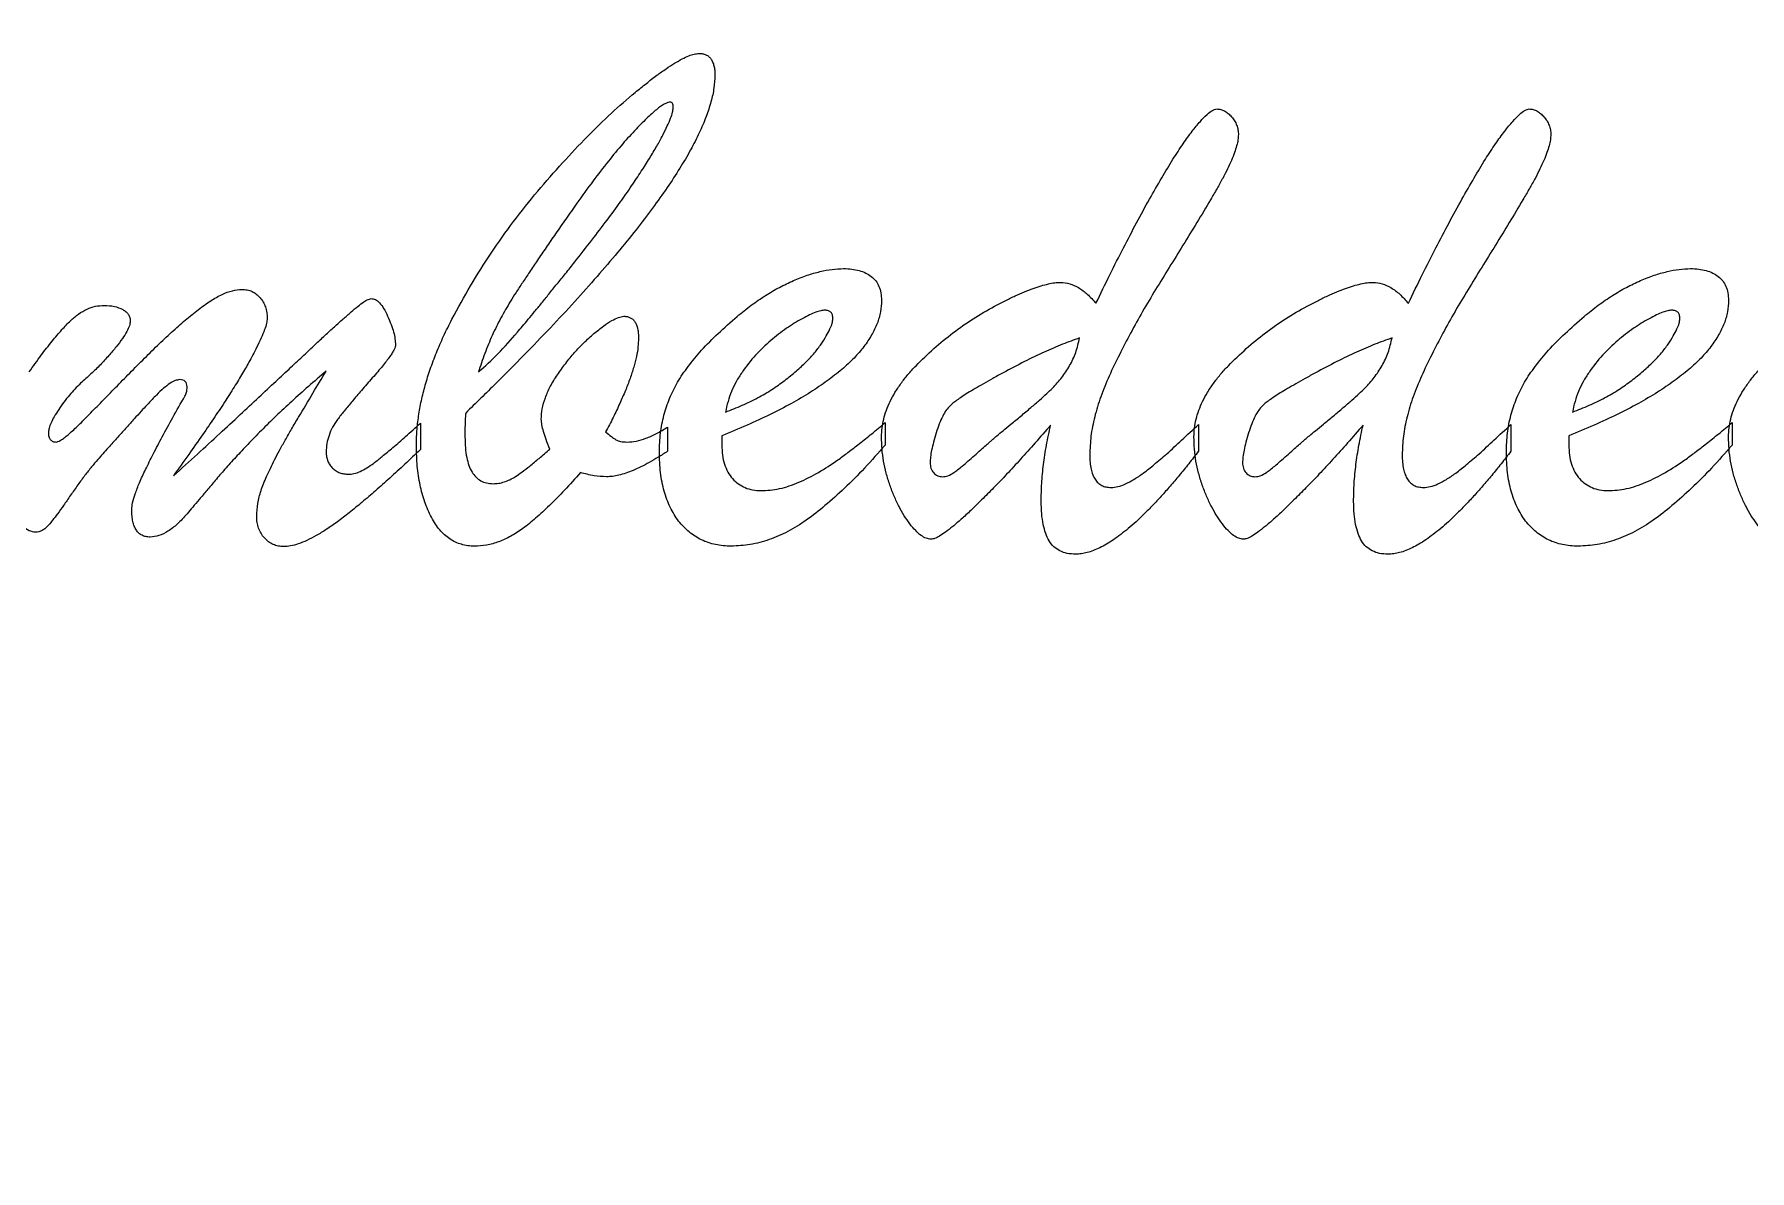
# Model space of a CAD drawing. Header units: millimetres. Extents: x -34 to 34, y -34 to 34.
# Drawn here: x -1.3 to 5.96, y -25.69 to -20.88 of the extents above; entities that cross this region are included whole.
import ezdxf

# ---------------------------------------------------------------- set-up
doc = ezdxf.new("R2010")
doc.units = ezdxf.units.MM

msp = doc.modelspace()

# ---------------------------------------------------------------- linework, layer by layer
at = {"color": 7, "linetype": 'Continuous', "lineweight": 25}
for p, q in [((0.3336, -22.5275), (0.3336, -22.6387)), ((1.3801, -22.5436), (1.3801, -22.6461)), ((1.6099, -22.5808), (1.6099, -22.6194)), ((2.3017, -22.5243), (2.3017, -22.6194)), ((3.6285, -22.5321), (3.6285, -22.6461)), ((4.9517, -22.5321), (4.9517, -22.6461)), ((5.197, -22.5808), (5.197, -22.6194)), ((5.8889, -22.5243), (5.8889, -22.6194))]:
    msp.add_line(p, q, dxfattribs=at)
at = {"color": 7, "linetype": 'Continuous'}
msp.add_circle((0, 0), 34, dxfattribs=at)
at = {"color": 7, "linetype": 'Continuous', "lineweight": 25}
for points, knots in [([(0.3161, -22.6226), (0.3165, -22.6019), (0.3174, -22.5598), (0.3254, -22.4962), (0.3365, -22.431), (0.3535, -22.3648), (0.3746, -22.2969), (0.401, -22.228), (0.4312, -22.1573), (0.4789, -22.062), (0.5446, -21.9435), (0.6319, -21.8055), (0.7267, -21.6717), (0.8286, -21.5446), (0.9329, -21.4246), (1.0374, -21.3149), (1.1392, -21.215), (1.2238, -21.1407), (1.289, -21.0883), (1.3325, -21.0543), (1.3725, -21.0261), (1.4079, -21.0025), (1.44, -20.9845), (1.4675, -20.9708), (1.4915, -20.9627), (1.5063, -20.9611), (1.5129, -20.9604)], [0, 0, 0, 0, 0.029211, 0.059465, 0.090429, 0.122524, 0.155829, 0.190728, 0.226758, 0.264375, 0.341032, 0.417998, 0.494915, 0.572314, 0.648023, 0.719296, 0.786271, 0.849247, 0.878153, 0.904362, 0.927161, 0.947312, 0.96445, 0.979055, 0.990612, 1, 1, 1, 1]), ([(1.5129, -20.9604), (1.5182, -20.9606), (1.5283, -20.961), (1.5422, -20.966), (1.5548, -20.9726), (1.5642, -20.9836), (1.5713, -20.997), (1.5771, -21.013), (1.5801, -21.032), (1.5803, -21.0456), (1.5805, -21.0528)], [0, 0, 0, 0, 0.120474, 0.23209, 0.338038, 0.442981, 0.559886, 0.687149, 0.833957, 1, 1, 1, 1]), ([(1.5805, -21.0528), (1.5796, -21.0708), (1.5777, -21.1086), (1.5642, -21.1674), (1.5434, -21.2309), (1.5139, -21.2989), (1.477, -21.3718), (1.4312, -21.4492), (1.3773, -21.5313), (1.3155, -21.6185), (1.2451, -21.71), (1.1668, -21.8068), (1.0799, -21.9079), (0.9853, -22.0142), (0.8821, -22.125), (0.7705, -22.2404), (0.651, -22.361), (0.5679, -22.4422), (0.5252, -22.4839)], [0, 0, 0, 0, 0.029845, 0.062868, 0.099785, 0.140695, 0.185737, 0.235552, 0.28994, 0.348865, 0.41291, 0.481627, 0.555587, 0.634306, 0.717988, 0.807025, 0.900903, 1, 1, 1, 1]), ([(0.9869, -21.8439), (1.0112, -21.813), (1.0573, -21.7543), (1.1217, -21.6698), (1.178, -21.5936), (1.2261, -21.5244), (1.2677, -21.4623), (1.3033, -21.4059), (1.3337, -21.3551), (1.3586, -21.3098), (1.3778, -21.2704), (1.3923, -21.238), (1.4016, -21.2121), (1.4033, -21.1966), (1.404, -21.1901)], [0, 0, 0, 0, 0.151012, 0.287157, 0.408466, 0.515463, 0.611004, 0.695955, 0.771999, 0.838403, 0.89476, 0.94038, 0.975017, 1, 1, 1, 1]), ([(1.3912, -21.1663), (1.3879, -21.1667), (1.3802, -21.1678), (1.3681, -21.1739), (1.3536, -21.1829), (1.3365, -21.1954), (1.3176, -21.2121), (1.296, -21.2318), (1.2718, -21.2549), (1.2361, -21.2924), (1.1869, -21.3457), (1.1269, -21.4196), (1.0617, -21.5032), (1.0186, -21.5636), (0.9961, -21.5954)], [0, 0, 0, 0, 0.016672, 0.039716, 0.068072, 0.103795, 0.146937, 0.196619, 0.25288, 0.31686, 0.460396, 0.622164, 0.80172, 1, 1, 1, 1]), ([(1.404, -21.1901), (1.4039, -21.1866), (1.4036, -21.1805), (1.4015, -21.1725), (1.3972, -21.167), (1.3931, -21.1665), (1.3912, -21.1663)], [0, 0, 0, 0, 0.3515428, 0.6067939, 0.8116523, 1, 1, 1, 1]), ([(3.1944, -22.0189), (3.2138, -21.9786), (3.2517, -21.8998), (3.3099, -21.7864), (3.3653, -21.6792), (3.4194, -21.5801), (3.4708, -21.4905), (3.5179, -21.4121), (3.5609, -21.3464), (3.5994, -21.2928), (3.6332, -21.2511), (3.6615, -21.2216), (3.6844, -21.2015), (3.7001, -21.1973), (3.7062, -21.1957)], [0, 0, 0, 0, 0.137241, 0.267762, 0.390534, 0.507069, 0.61363, 0.706894, 0.787189, 0.854389, 0.90906, 0.950869, 0.980711, 1, 1, 1, 1]), ([(3.7062, -21.1957), (3.7117, -21.1962), (3.723, -21.1973), (3.7396, -21.2034), (3.7549, -21.2146), (3.769, -21.2291), (3.7821, -21.2455), (3.7906, -21.2643), (3.7966, -21.2838), (3.7973, -21.2973), (3.7976, -21.3041)], [0, 0, 0, 0, 0.107625, 0.218183, 0.337293, 0.4713, 0.608698, 0.739827, 0.869172, 1, 1, 1, 1]), ([(4.5175, -22.0189), (4.537, -21.9786), (4.5749, -21.8998), (4.633, -21.7864), (4.6885, -21.6792), (4.7426, -21.5801), (4.7939, -21.4905), (4.841, -21.4121), (4.8841, -21.3464), (4.9225, -21.2928), (4.9563, -21.2511), (4.9846, -21.2216), (5.0075, -21.2015), (5.0232, -21.1973), (5.0293, -21.1957)], [0, 0, 0, 0, 0.137241, 0.267762, 0.390534, 0.507069, 0.61363, 0.706894, 0.787189, 0.854389, 0.90906, 0.950869, 0.980711, 1, 1, 1, 1]), ([(5.0293, -21.1957), (5.0349, -21.1962), (5.0461, -21.1973), (5.0627, -21.2034), (5.0781, -21.2146), (5.0922, -21.2291), (5.1052, -21.2455), (5.1138, -21.2643), (5.1198, -21.2838), (5.1204, -21.2973), (5.1207, -21.3041)], [0, 0, 0, 0, 0.107625, 0.218183, 0.337293, 0.4713, 0.608698, 0.739827, 0.869172, 1, 1, 1, 1]), ([(3.7976, -21.3041), (3.7972, -21.3115), (3.7963, -21.3275), (3.7901, -21.3531), (3.781, -21.3823), (3.7678, -21.415), (3.7513, -21.4514), (3.7305, -21.491), (3.7064, -21.5346), (3.6508, -21.6293), (3.564, -21.772), (3.4664, -21.9287), (3.3918, -22.0523), (3.3409, -22.1444), (3.2936, -22.2357), (3.2503, -22.3253), (3.2139, -22.4129), (3.1881, -22.4983), (3.1713, -22.5803), (3.1692, -22.6342), (3.1682, -22.6603)], [0, 0, 0, 0, 0.01465, 0.031773, 0.052167, 0.075381, 0.101787, 0.131579, 0.164253, 0.20051, 0.349801, 0.495919, 0.567122, 0.636695, 0.70485, 0.771241, 0.834275, 0.893066, 0.948185, 1, 1, 1, 1]), ([(5.1207, -21.3041), (5.1203, -21.3115), (5.1195, -21.3275), (5.1132, -21.3531), (5.1042, -21.3823), (5.091, -21.415), (5.0744, -21.4514), (5.0536, -21.491), (5.0296, -21.5346), (4.9739, -21.6293), (4.8872, -21.772), (4.7896, -21.9287), (4.7149, -22.0523), (4.664, -22.1444), (4.6167, -22.2357), (4.5734, -22.3253), (4.537, -22.4129), (4.5112, -22.4983), (4.4944, -22.5803), (4.4923, -22.6342), (4.4913, -22.6603)], [0, 0, 0, 0, 0.01465, 0.031773, 0.052167, 0.075381, 0.101787, 0.131579, 0.164253, 0.20051, 0.349801, 0.495919, 0.567122, 0.636695, 0.70485, 0.771241, 0.834275, 0.893066, 0.948185, 1, 1, 1, 1]), ([(0.9961, -21.5954), (0.9804, -21.6176), (0.9502, -21.6605), (0.9064, -21.7228), (0.8667, -21.7813), (0.8296, -21.8351), (0.7964, -21.8851), (0.766, -21.9304), (0.7391, -21.9716), (0.708, -22.0208), (0.673, -22.0807), (0.637, -22.1547), (0.6048, -22.2312), (0.5876, -22.284), (0.5789, -22.3107)], [0, 0, 0, 0, 0.097906, 0.189524, 0.27454, 0.352815, 0.425265, 0.490975, 0.549642, 0.602504, 0.700734, 0.799775, 0.899055, 1, 1, 1, 1]), ([(0.5789, -22.3107), (0.6068, -22.2852), (0.6649, -22.2321), (0.725, -22.1648), (0.7666, -22.1149), (0.7913, -22.086), (0.8175, -22.0532), (0.8474, -22.0181), (0.8783, -21.9787), (0.9122, -21.9365), (0.9493, -21.8917), (0.9741, -21.8602), (0.9869, -21.8439)], [0, 0, 0, 0, 0.182204, 0.380259, 0.435413, 0.496348, 0.564203, 0.63831, 0.718877, 0.806264, 0.899897, 1, 1, 1, 1]), ([(1.6751, -22.0745), (1.6948, -22.0585), (1.7331, -22.0271), (1.7932, -21.9863), (1.8528, -21.9511), (1.9121, -21.9227), (1.9693, -21.9001), (2.0241, -21.8844), (2.0756, -21.874), (2.1092, -21.8726), (2.1253, -21.8719)], [0, 0, 0, 0, 0.151566, 0.295538, 0.433147, 0.56394, 0.687483, 0.799702, 0.903835, 1, 1, 1, 1]), ([(2.1253, -21.8719), (2.137, -21.8724), (2.1592, -21.8733), (2.191, -21.8791), (2.2189, -21.8896), (2.2428, -21.9046), (2.2628, -21.9233), (2.2763, -21.9476), (2.2847, -21.9755), (2.2857, -21.9956), (2.2861, -22.0061)], [0, 0, 0, 0, 0.147245, 0.281087, 0.405313, 0.52171, 0.635181, 0.746925, 0.868028, 1, 1, 1, 1]), ([(2.2861, -22.5849), (2.2866, -22.5724), (2.2874, -22.5471), (2.2948, -22.5094), (2.3062, -22.4716), (2.3227, -22.434), (2.3428, -22.3958), (2.3686, -22.3584), (2.3977, -22.3199), (2.4443, -22.2702), (2.5071, -22.2101), (2.5879, -22.1434), (2.6739, -22.0832), (2.749, -22.0395), (2.8092, -22.0084), (2.8512, -21.9874), (2.8908, -21.9706), (2.9271, -21.9561), (2.9607, -21.9449), (2.9914, -21.9373), (3.0191, -21.9314), (3.0368, -21.931), (3.0451, -21.9307)], [0, 0, 0, 0, 0.035526, 0.071149, 0.10822, 0.146775, 0.187018, 0.229716, 0.275039, 0.323094, 0.421885, 0.520497, 0.618629, 0.717864, 0.765639, 0.809927, 0.850413, 0.887112, 0.920342, 0.950233, 0.976612, 1, 1, 1, 1]), ([(3.0451, -21.9307), (3.058, -21.9318), (3.0845, -21.9341), (3.1228, -21.9526), (3.1605, -21.9807), (3.1826, -22.0056), (3.1944, -22.0189)], [0, 0, 0, 0, 0.215417, 0.443105, 0.702033, 1, 1, 1, 1]), ([(3.6093, -22.5849), (3.6097, -22.5724), (3.6106, -22.5471), (3.6179, -22.5094), (3.6294, -22.4716), (3.6458, -22.434), (3.6659, -22.3958), (3.6918, -22.3584), (3.7208, -22.3199), (3.7674, -22.2702), (3.8302, -22.2101), (3.911, -22.1434), (3.997, -22.0832), (4.0721, -22.0395), (4.1323, -22.0084), (4.1743, -21.9874), (4.2139, -21.9706), (4.2502, -21.9561), (4.2838, -21.9449), (4.3146, -21.9373), (4.3423, -21.9314), (4.3599, -21.931), (4.3682, -21.9307)], [0, 0, 0, 0, 0.035526, 0.071149, 0.10822, 0.146775, 0.187018, 0.229716, 0.275039, 0.323094, 0.421885, 0.520497, 0.618629, 0.717864, 0.765639, 0.809927, 0.850413, 0.887112, 0.920342, 0.950233, 0.976612, 1, 1, 1, 1]), ([(4.3682, -21.9307), (4.3811, -21.9318), (4.4076, -21.9341), (4.446, -21.9526), (4.4837, -21.9807), (4.5057, -22.0056), (4.5175, -22.0189)], [0, 0, 0, 0, 0.215417, 0.443105, 0.702033, 1, 1, 1, 1]), ([(5.2623, -22.0745), (5.2819, -22.0585), (5.3203, -22.0271), (5.3804, -21.9863), (5.4399, -21.9511), (5.4993, -21.9227), (5.5565, -21.9001), (5.6113, -21.8844), (5.6628, -21.874), (5.6964, -21.8726), (5.7125, -21.8719)], [0, 0, 0, 0, 0.1515665, 0.2955376, 0.4331473, 0.5639401, 0.6874831, 0.7997022, 0.9038348, 1, 1, 1, 1]), ([(5.7125, -21.8719), (5.7241, -21.8724), (5.7464, -21.8733), (5.7781, -21.8791), (5.8061, -21.8896), (5.83, -21.9046), (5.8499, -21.9233), (5.8635, -21.9476), (5.8719, -21.9755), (5.8728, -21.9956), (5.8733, -22.0061)], [0, 0, 0, 0, 0.1472449, 0.281087, 0.4053127, 0.52171, 0.6351806, 0.7469254, 0.868028, 1, 1, 1, 1]), ([(5.8733, -22.5849), (5.8737, -22.5724), (5.8746, -22.5471), (5.882, -22.5094), (5.8934, -22.4716), (5.9098, -22.434), (5.93, -22.3958), (5.9558, -22.3584), (5.9849, -22.3199), (6.0315, -22.2702), (6.0943, -22.2101), (6.1751, -22.1434), (6.261, -22.0832), (6.3361, -22.0395), (6.3963, -22.0084), (6.4383, -21.9874), (6.478, -21.9706), (6.5143, -21.9561), (6.5478, -21.9449), (6.5786, -21.9373), (6.6063, -21.9314), (6.6239, -21.931), (6.6322, -21.9307)], [0, 0, 0, 0, 0.035526, 0.071149, 0.10822, 0.146775, 0.187018, 0.229716, 0.275039, 0.323094, 0.421885, 0.520497, 0.618629, 0.717864, 0.765639, 0.809927, 0.850413, 0.887112, 0.920342, 0.950233, 0.976612, 1, 1, 1, 1]), ([(-1.2096, -22.607), (-1.207, -22.6065), (-1.2006, -22.6053), (-1.1905, -22.5995), (-1.1773, -22.5913), (-1.1623, -22.5786), (-1.144, -22.5636), (-1.1241, -22.5444), (-1.1009, -22.5226), (-1.0671, -22.4875), (-1.0214, -22.4409), (-0.9644, -22.3824), (-0.9047, -22.3217), (-0.8431, -22.2598), (-0.7823, -22.1986), (-0.7218, -22.1425), (-0.6642, -22.0914), (-0.6092, -22.0466), (-0.5575, -22.0091), (-0.5095, -21.9813), (-0.4646, -21.9642), (-0.4356, -21.9614), (-0.4222, -21.9601)], [0, 0, 0, 0, 0.007768, 0.018708, 0.033514, 0.052825, 0.075549, 0.102299, 0.133128, 0.168041, 0.243844, 0.322793, 0.405198, 0.491061, 0.576296, 0.655918, 0.730607, 0.799865, 0.862067, 0.915638, 0.960937, 1, 1, 1, 1]), ([(-0.713, -22.7499), (-0.6789, -22.7191), (-0.6133, -22.6599), (-0.5191, -22.5734), (-0.4323, -22.493), (-0.353, -22.4192), (-0.2815, -22.3521), (-0.2178, -22.2927), (-0.1624, -22.2406), (-0.1145, -22.1951), (-0.0712, -22.1554), (-0.032, -22.119), (0.0051, -22.0864), (0.0383, -22.057), (0.0672, -22.0324), (0.0913, -22.0149), (0.1091, -22.0031), (0.12, -22.0003), (0.1241, -21.9992)], [0, 0, 0, 0, 0.122156, 0.235615, 0.340681, 0.437079, 0.524233, 0.601864, 0.669099, 0.726811, 0.777903, 0.825536, 0.869167, 0.909342, 0.943812, 0.970083, 0.988904, 1, 1, 1, 1]), ([(-0.4222, -21.9601), (-0.4148, -21.9606), (-0.4003, -21.9615), (-0.3796, -21.968), (-0.3611, -21.9795), (-0.3454, -21.9952), (-0.3319, -22.0135), (-0.3221, -22.0346), (-0.3166, -22.0579), (-0.3159, -22.074), (-0.3156, -22.0823)], [0, 0, 0, 0, 0.122594, 0.239889, 0.356216, 0.480171, 0.605678, 0.731827, 0.862448, 1, 1, 1, 1]), ([(0.1241, -21.9992), (0.1304, -22), (0.1442, -22.0019), (0.1626, -22.018), (0.1793, -22.0423), (0.195, -22.0739), (0.2088, -22.1078), (0.2198, -22.1399), (0.2261, -22.1686), (0.2273, -22.1866), (0.2279, -22.1949)], [0, 0, 0, 0, 0.0804352, 0.1742141, 0.300566, 0.4593776, 0.6247777, 0.7693291, 0.8936078, 1, 1, 1, 1]), ([(2.2861, -22.0061), (2.2852, -22.0226), (2.2833, -22.0561), (2.2688, -22.1059), (2.2446, -22.1551), (2.2117, -22.2044), (2.1693, -22.2535), (2.1167, -22.3015), (2.0549, -22.3497), (1.9835, -22.3979), (1.9029, -22.4453), (1.8131, -22.4916), (1.7149, -22.5376), (1.6457, -22.5661), (1.6099, -22.5808)], [0, 0, 0, 0, 0.052987, 0.107778, 0.165776, 0.229091, 0.297972, 0.374027, 0.457963, 0.550271, 0.651066, 0.758905, 0.875371, 1, 1, 1, 1]), ([(5.8733, -22.0061), (5.8724, -22.0226), (5.8705, -22.0561), (5.8559, -22.1059), (5.8317, -22.1551), (5.7988, -22.2044), (5.7564, -22.2535), (5.7039, -22.3015), (5.642, -22.3497), (5.5706, -22.3979), (5.49, -22.4453), (5.4003, -22.4916), (5.3021, -22.5376), (5.2328, -22.5661), (5.197, -22.5808)], [0, 0, 0, 0, 0.0529866, 0.1077777, 0.165776, 0.2290907, 0.2979718, 0.3740269, 0.4579633, 0.5502711, 0.6510664, 0.7589055, 0.8753705, 1, 1, 1, 1]), ([(-1.3235, -22.3093), (-1.3067, -22.2857), (-1.2752, -22.2417), (-1.229, -22.182), (-1.1878, -22.1331), (-1.151, -22.094), (-1.1158, -22.0642), (-1.0803, -22.043), (-1.0432, -22.0302), (-1.0181, -22.0285), (-1.0056, -22.0277)], [0, 0, 0, 0, 0.197563, 0.369624, 0.51496, 0.633967, 0.735672, 0.828886, 0.91482, 1, 1, 1, 1]), ([(-1.0056, -22.0277), (-0.9913, -22.0284), (-0.9642, -22.0299), (-0.9332, -22.0415), (-0.9133, -22.0543), (-0.9027, -22.0661), (-0.8962, -22.0801), (-0.8957, -22.0901), (-0.8954, -22.0952)], [0, 0, 0, 0, 0.3001963, 0.5642672, 0.6844383, 0.7913172, 0.893314, 1, 1, 1, 1]), ([(-0.3156, -22.0823), (-0.3163, -22.0893), (-0.318, -22.1058), (-0.3273, -22.1335), (-0.3415, -22.1681), (-0.3616, -22.2093), (-0.3862, -22.2568), (-0.4163, -22.3098), (-0.4518, -22.368), (-0.4923, -22.432), (-0.5384, -22.5022), (-0.5911, -22.5785), (-0.6498, -22.6619), (-0.6913, -22.7198), (-0.713, -22.7499)], [0, 0, 0, 0, 0.026701, 0.063543, 0.111818, 0.170482, 0.239403, 0.317095, 0.404446, 0.501204, 0.608214, 0.726652, 0.857516, 1, 1, 1, 1]), ([(0.8454, -22.5101), (0.8462, -22.4953), (0.8479, -22.4644), (0.8619, -22.4179), (0.8833, -22.3695), (0.9131, -22.321), (0.9481, -22.2736), (0.9851, -22.2276), (1.0254, -22.1859), (1.0664, -22.1482), (1.1059, -22.117), (1.1404, -22.0936), (1.1692, -22.0781), (1.1874, -22.0753), (1.195, -22.0741)], [0, 0, 0, 0, 0.07571, 0.158006, 0.247298, 0.346273, 0.449146, 0.549584, 0.648438, 0.746258, 0.835166, 0.905942, 0.960732, 1, 1, 1, 1]), ([(1.195, -22.0741), (1.2, -22.0742), (1.2094, -22.0745), (1.2221, -22.0796), (1.2333, -22.0866), (1.2422, -22.0972), (1.2489, -22.1108), (1.254, -22.127), (1.2565, -22.1461), (1.2569, -22.1597), (1.257, -22.1669)], [0, 0, 0, 0, 0.116756, 0.22135, 0.321101, 0.426699, 0.545306, 0.678582, 0.829109, 1, 1, 1, 1]), ([(1.3452, -22.6488), (1.3463, -22.6223), (1.3483, -22.57), (1.3626, -22.4935), (1.3874, -22.4212), (1.4216, -22.3515), (1.4681, -22.2837), (1.5256, -22.2146), (1.5953, -22.1439), (1.6477, -22.0984), (1.6751, -22.0745)], [0, 0, 0, 0, 0.115998, 0.228341, 0.33859, 0.449017, 0.566682, 0.696912, 0.841235, 1, 1, 1, 1]), ([(2.0458, -22.0483), (2.0401, -22.0489), (2.0271, -22.0503), (2.0055, -22.0575), (1.9797, -22.0692), (1.9376, -22.0905), (1.8815, -22.1251), (1.815, -22.1769), (1.7505, -22.2384), (1.703, -22.2982), (1.6703, -22.3505), (1.6506, -22.392), (1.6349, -22.4352), (1.6286, -22.4651), (1.6255, -22.4802)], [0, 0, 0, 0, 0.027181, 0.062186, 0.107498, 0.162196, 0.286055, 0.420461, 0.562049, 0.708718, 0.782261, 0.854876, 0.926717, 1, 1, 1, 1]), ([(1.6255, -22.4802), (1.6492, -22.4709), (1.6954, -22.4527), (1.7611, -22.4208), (1.8214, -22.3856), (1.8758, -22.3469), (1.9242, -22.3075), (1.9666, -22.2686), (2.0022, -22.2309), (2.0301, -22.1937), (2.0514, -22.1595), (2.0673, -22.1303), (2.0776, -22.1057), (2.0795, -22.0904), (2.0803, -22.0837)], [0, 0, 0, 0, 0.122395, 0.238528, 0.350305, 0.457453, 0.558896, 0.649994, 0.733276, 0.807866, 0.872974, 0.926283, 0.967953, 1, 1, 1, 1]), ([(2.0803, -22.0837), (2.08, -22.0784), (2.0793, -22.0689), (2.0725, -22.0563), (2.0603, -22.0493), (2.051, -22.0487), (2.0458, -22.0483)], [0, 0, 0, 0, 0.280644, 0.507546, 0.727433, 1, 1, 1, 1]), ([(4.9324, -22.6488), (4.9334, -22.6223), (4.9354, -22.57), (4.9498, -22.4935), (4.9746, -22.4212), (5.0088, -22.3515), (5.0553, -22.2837), (5.1127, -22.2146), (5.1824, -22.1439), (5.2348, -22.0984), (5.2623, -22.0745)], [0, 0, 0, 0, 0.115998, 0.228341, 0.33859, 0.449017, 0.566682, 0.696912, 0.841235, 1, 1, 1, 1]), ([(5.633, -22.0483), (5.6273, -22.0489), (5.6143, -22.0503), (5.5927, -22.0575), (5.5668, -22.0692), (5.5248, -22.0905), (5.4686, -22.1251), (5.4021, -22.1769), (5.3376, -22.2384), (5.2902, -22.2982), (5.2574, -22.3505), (5.2378, -22.392), (5.2221, -22.4352), (5.2158, -22.4651), (5.2126, -22.4802)], [0, 0, 0, 0, 0.027181, 0.062186, 0.107498, 0.162196, 0.286055, 0.420461, 0.562049, 0.708718, 0.782261, 0.854876, 0.926717, 1, 1, 1, 1]), ([(5.2126, -22.4802), (5.2363, -22.4709), (5.2826, -22.4527), (5.3483, -22.4208), (5.4086, -22.3856), (5.463, -22.3469), (5.5114, -22.3075), (5.5537, -22.2686), (5.5894, -22.2309), (5.6172, -22.1937), (5.6385, -22.1595), (5.6544, -22.1303), (5.6648, -22.1057), (5.6666, -22.0904), (5.6675, -22.0837)], [0, 0, 0, 0, 0.122395, 0.238528, 0.350305, 0.457453, 0.558896, 0.649994, 0.733276, 0.807866, 0.872974, 0.926283, 0.967953, 1, 1, 1, 1]), ([(5.6675, -22.0837), (5.6671, -22.0784), (5.6665, -22.0689), (5.6597, -22.0563), (5.6475, -22.0493), (5.6382, -22.0487), (5.633, -22.0483)], [0, 0, 0, 0, 0.280644, 0.507546, 0.727433, 1, 1, 1, 1]), ([(-0.8954, -22.0952), (-0.8963, -22.1016), (-0.8986, -22.1168), (-0.9111, -22.1412), (-0.93, -22.1708), (-0.9559, -22.2049), (-0.9873, -22.2418), (-1.0226, -22.2807), (-1.0626, -22.3195), (-1.0911, -22.3449), (-1.1058, -22.358)], [0, 0, 0, 0, 0.0562451, 0.134582, 0.2380566, 0.3659684, 0.5102638, 0.6636929, 0.8274612, 1, 1, 1, 1]), ([(0.2279, -22.1949), (0.2276, -22.1978), (0.2268, -22.2048), (0.2215, -22.2159), (0.2136, -22.2295), (0.2031, -22.2463), (0.1886, -22.2646), (0.1721, -22.2863), (0.1517, -22.3098), (0.1222, -22.3443), (0.0852, -22.3857), (0.0454, -22.4324), (0.0116, -22.4735), (-0.0167, -22.5095), (-0.0392, -22.5434), (-0.0544, -22.5778), (-0.0642, -22.6132), (-0.0655, -22.6373), (-0.0661, -22.6493)], [0, 0, 0, 0, 0.016036, 0.037711, 0.066457, 0.102071, 0.144921, 0.193617, 0.250404, 0.314242, 0.440662, 0.552425, 0.648386, 0.730424, 0.801652, 0.869198, 0.934713, 1, 1, 1, 1]), ([(1.257, -22.1669), (1.2565, -22.1793), (1.2554, -22.2055), (1.2487, -22.2467), (1.2368, -22.291), (1.221, -22.339), (1.2013, -22.3904), (1.1769, -22.4451), (1.1498, -22.504), (1.1287, -22.5437), (1.1178, -22.5643)], [0, 0, 0, 0, 0.087819, 0.185313, 0.293709, 0.412112, 0.541936, 0.682467, 0.835442, 1, 1, 1, 1]), ([(3.125, -22.166), (3.1009, -22.1746), (3.0503, -22.1927), (2.9723, -22.2263), (2.8884, -22.2668), (2.8161, -22.3051), (2.7584, -22.3368), (2.7189, -22.3596), (2.6835, -22.3794), (2.6531, -22.3979), (2.6273, -22.4143), (2.6063, -22.4291), (2.5894, -22.4412), (2.5804, -22.4495), (2.5765, -22.4531)], [0, 0, 0, 0, 0.123762, 0.259596, 0.409748, 0.573473, 0.654559, 0.727749, 0.793327, 0.850394, 0.899621, 0.941056, 0.974332, 1, 1, 1, 1]), ([(2.7575, -22.5951), (2.7633, -22.5902), (2.7777, -22.578), (2.8031, -22.5566), (2.837, -22.529), (2.8765, -22.4965), (2.917, -22.4625), (2.9538, -22.431), (2.9842, -22.4034), (3.0167, -22.3725), (3.0508, -22.334), (3.0841, -22.2835), (3.111, -22.2275), (3.1203, -22.1867), (3.125, -22.166)], [0, 0, 0, 0, 0.039488, 0.0976, 0.172709, 0.266442, 0.362922, 0.446896, 0.517795, 0.576259, 0.679897, 0.783732, 0.889712, 1, 1, 1, 1]), ([(4.4482, -22.166), (4.424, -22.1746), (4.3734, -22.1927), (4.2954, -22.2263), (4.2115, -22.2668), (4.1392, -22.3051), (4.0815, -22.3368), (4.0421, -22.3596), (4.0067, -22.3794), (3.9763, -22.3979), (3.9504, -22.4143), (3.9295, -22.4291), (3.9125, -22.4412), (3.9035, -22.4495), (3.8996, -22.4531)], [0, 0, 0, 0, 0.123762, 0.259596, 0.409748, 0.573473, 0.654559, 0.727749, 0.793327, 0.850394, 0.899621, 0.941056, 0.974332, 1, 1, 1, 1]), ([(4.0806, -22.5951), (4.0864, -22.5902), (4.1008, -22.578), (4.1263, -22.5566), (4.1601, -22.529), (4.1996, -22.4965), (4.2401, -22.4625), (4.2769, -22.431), (4.3073, -22.4034), (4.3399, -22.3725), (4.374, -22.334), (4.4073, -22.2835), (4.4341, -22.2275), (4.4434, -22.1867), (4.4482, -22.166)], [0, 0, 0, 0, 0.039488, 0.0976, 0.172709, 0.266442, 0.362922, 0.446896, 0.517795, 0.576259, 0.679897, 0.783732, 0.889712, 1, 1, 1, 1]), ([(-1.1058, -22.358), (-1.122, -22.3743), (-1.1561, -22.4087), (-1.1915, -22.4579), (-1.2173, -22.4977), (-1.2306, -22.5242), (-1.2399, -22.5459), (-1.2415, -22.5595), (-1.2422, -22.5652)], [0, 0, 0, 0, 0.27389, 0.576698, 0.721118, 0.837917, 0.931543, 1, 1, 1, 1]), ([(-0.6859, -22.3424), (-0.6924, -22.3434), (-0.7074, -22.3458), (-0.7304, -22.3595), (-0.7567, -22.3804), (-0.781, -22.4037), (-0.804, -22.4273), (-0.8256, -22.4503), (-0.8508, -22.4781), (-0.8801, -22.5099), (-0.9128, -22.5465), (-0.9496, -22.5874), (-0.9903, -22.6326), (-1.0185, -22.6644), (-1.0332, -22.681)], [0, 0, 0, 0, 0.04027, 0.092276, 0.1611, 0.245998, 0.298374, 0.362709, 0.439019, 0.527942, 0.627524, 0.739719, 0.864527, 1, 1, 1, 1]), ([(-0.6551, -22.3736), (-0.6553, -22.3689), (-0.6556, -22.3604), (-0.6622, -22.3495), (-0.673, -22.343), (-0.6813, -22.3426), (-0.6859, -22.3424)], [0, 0, 0, 0, 0.277827, 0.504548, 0.731269, 1, 1, 1, 1]), ([(-0.6643, -22.4122), (-0.6616, -22.4069), (-0.6555, -22.3949), (-0.6552, -22.3813), (-0.6551, -22.3736)], [0, 0, 0, 0, 0.436018, 1, 1, 1, 1]), ([(-0.0661, -22.3065), (-0.0912, -22.328), (-0.1402, -22.3702), (-0.2111, -22.4336), (-0.2776, -22.4959), (-0.3393, -22.5568), (-0.3961, -22.6149), (-0.4475, -22.6697), (-0.4941, -22.7203), (-0.5343, -22.768), (-0.5701, -22.8107), (-0.6019, -22.8486), (-0.6299, -22.8815), (-0.6471, -22.9021), (-0.6551, -22.9116)], [0, 0, 0, 0, 0.117074, 0.229402, 0.337391, 0.440335, 0.536752, 0.625522, 0.707043, 0.780634, 0.846568, 0.904783, 0.956044, 1, 1, 1, 1]), ([(-0.3601, -22.9212), (-0.3593, -22.9031), (-0.3575, -22.8662), (-0.3449, -22.8206), (-0.3311, -22.7828), (-0.3175, -22.7515), (-0.302, -22.7176), (-0.2837, -22.681), (-0.2633, -22.6408), (-0.2383, -22.5979), (-0.2122, -22.5502), (-0.1721, -22.4841), (-0.1235, -22.4022), (-0.0847, -22.3375), (-0.0661, -22.3065)], [0, 0, 0, 0, 0.0791172, 0.1604597, 0.2052666, 0.2546556, 0.3090629, 0.3679231, 0.4333618, 0.5054568, 0.58443, 0.6707068, 0.8426864, 1, 1, 1, 1]), ([(-0.8894, -22.8928), (-0.8885, -22.8832), (-0.8863, -22.8606), (-0.8737, -22.823), (-0.856, -22.7759), (-0.8296, -22.7202), (-0.797, -22.6553), (-0.7586, -22.5815), (-0.7138, -22.4995), (-0.6814, -22.4423), (-0.6643, -22.4122)], [0, 0, 0, 0, 0.053864, 0.127482, 0.221574, 0.337239, 0.474033, 0.630502, 0.805168, 1, 1, 1, 1]), ([(0.5252, -22.4839), (0.5247, -22.4892), (0.5234, -22.5019), (0.5229, -22.5242), (0.5216, -22.5526), (0.5218, -22.5738), (0.5219, -22.5854)], [0, 0, 0, 0, 0.1588064, 0.3759907, 0.656423, 1, 1, 1, 1]), ([(0.8817, -22.6364), (0.8761, -22.6232), (0.8657, -22.5988), (0.8551, -22.5643), (0.8471, -22.5355), (0.8459, -22.5179), (0.8454, -22.5101)], [0, 0, 0, 0, 0.326115, 0.599962, 0.821793, 1, 1, 1, 1]), ([(2.5765, -22.4531), (2.5709, -22.4592), (2.5587, -22.4726), (2.5439, -22.4987), (2.5298, -22.5309), (2.5173, -22.5678), (2.5069, -22.6053), (2.4983, -22.6394), (2.4935, -22.6686), (2.4924, -22.6863), (2.4919, -22.6943)], [0, 0, 0, 0, 0.095434, 0.208984, 0.344516, 0.501836, 0.658198, 0.794743, 0.907671, 1, 1, 1, 1]), ([(3.8996, -22.4531), (3.894, -22.4592), (3.8818, -22.4726), (3.867, -22.4987), (3.853, -22.5309), (3.8405, -22.5678), (3.8301, -22.6053), (3.8215, -22.6394), (3.8167, -22.6686), (3.8156, -22.6863), (3.8151, -22.6943)], [0, 0, 0, 0, 0.095434, 0.208984, 0.344516, 0.501836, 0.658198, 0.794743, 0.907671, 1, 1, 1, 1]), ([(-1.2422, -22.5652), (-1.2421, -22.5714), (-1.2419, -22.5825), (-1.2352, -22.5966), (-1.2238, -22.6058), (-1.2145, -22.6066), (-1.2096, -22.607)], [0, 0, 0, 0, 0.307142, 0.546325, 0.758751, 1, 1, 1, 1]), ([(0.0285, -22.7434), (0.0364, -22.7429), (0.0534, -22.7417), (0.0793, -22.7313), (0.1075, -22.7166), (0.1388, -22.6947), (0.1751, -22.665), (0.2204, -22.628), (0.2739, -22.5807), (0.3126, -22.5462), (0.3336, -22.5275)], [0, 0, 0, 0, 0.062242, 0.134318, 0.217811, 0.314633, 0.435404, 0.589509, 0.777647, 1, 1, 1, 1]), ([(0.5219, -22.5854), (0.5223, -22.6009), (0.5229, -22.63), (0.528, -22.6706), (0.5377, -22.7049), (0.5502, -22.7336), (0.5676, -22.7556), (0.5884, -22.7723), (0.6139, -22.7817), (0.632, -22.7828), (0.6414, -22.7834)], [0, 0, 0, 0, 0.178428, 0.335206, 0.470991, 0.58787, 0.69346, 0.791617, 0.891614, 1, 1, 1, 1]), ([(1.1178, -22.5643), (1.1259, -22.5707), (1.1401, -22.5819), (1.1599, -22.5977), (1.1831, -22.6059), (1.1995, -22.6066), (1.2088, -22.607)], [0, 0, 0, 0, 0.300602, 0.523838, 0.731957, 1, 1, 1, 1]), ([(1.2088, -22.607), (1.2217, -22.6061), (1.249, -22.6042), (1.2907, -22.5911), (1.3352, -22.5711), (1.3646, -22.5532), (1.3801, -22.5436)], [0, 0, 0, 0, 0.209863, 0.442578, 0.703886, 1, 1, 1, 1]), ([(1.7757, -22.8128), (1.7887, -22.8123), (1.8153, -22.8113), (1.8553, -22.8047), (1.896, -22.7936), (1.9514, -22.772), (2.021, -22.7361), (2.0896, -22.692), (2.1461, -22.6493), (2.1941, -22.6123), (2.2468, -22.5704), (2.2828, -22.5402), (2.3017, -22.5243)], [0, 0, 0, 0, 0.0639681, 0.1301691, 0.1986952, 0.2702709, 0.4217979, 0.581636, 0.669685, 0.7693122, 0.8788968, 1, 1, 1, 1]), ([(2.4961, -23.0186), (2.4892, -23.0177), (2.474, -23.0155), (2.4517, -23.0022), (2.4287, -22.9812), (2.4051, -22.953), (2.3815, -22.919), (2.3596, -22.8796), (2.3389, -22.8361), (2.3209, -22.7886), (2.3051, -22.7388), (2.2942, -22.6878), (2.2876, -22.6364), (2.2866, -22.6021), (2.2861, -22.5849)], [0, 0, 0, 0, 0.040615, 0.089982, 0.150213, 0.223976, 0.306509, 0.394787, 0.489849, 0.590617, 0.694737, 0.797437, 0.898614, 1, 1, 1, 1]), ([(3.0024, -22.5353), (2.9805, -22.5605), (2.9383, -22.6091), (2.8764, -22.6787), (2.8174, -22.7419), (2.7629, -22.7998), (2.7116, -22.8503), (2.6666, -22.8954), (2.6254, -22.9324), (2.5901, -22.9635), (2.5591, -22.987), (2.5339, -23.0042), (2.5138, -23.0158), (2.5012, -23.0178), (2.4961, -23.0186)], [0, 0, 0, 0, 0.141796, 0.273791, 0.39645, 0.50984, 0.612138, 0.702459, 0.780882, 0.847889, 0.902761, 0.945959, 0.978016, 1, 1, 1, 1]), ([(2.9624, -22.8588), (2.9628, -22.8332), (2.9635, -22.7809), (2.9721, -22.7014), (2.9841, -22.619), (2.9962, -22.5636), (3.0024, -22.5353)], [0, 0, 0, 0, 0.235053, 0.479615, 0.734294, 1, 1, 1, 1]), ([(3.2583, -22.7995), (3.268, -22.7987), (3.2891, -22.797), (3.3217, -22.7841), (3.3575, -22.7645), (3.3979, -22.7369), (3.4439, -22.7), (3.498, -22.6536), (3.5603, -22.5962), (3.6047, -22.5545), (3.6285, -22.5321)], [0, 0, 0, 0, 0.062926, 0.136577, 0.224357, 0.327139, 0.452024, 0.605927, 0.788289, 1, 1, 1, 1]), ([(3.8192, -23.0186), (3.8123, -23.0177), (3.7971, -23.0155), (3.7748, -23.0022), (3.7518, -22.9812), (3.7282, -22.953), (3.7046, -22.919), (3.6827, -22.8796), (3.662, -22.8361), (3.644, -22.7886), (3.6283, -22.7388), (3.6173, -22.6878), (3.6107, -22.6364), (3.6097, -22.6021), (3.6093, -22.5849)], [0, 0, 0, 0, 0.040615, 0.089982, 0.150213, 0.223976, 0.306509, 0.394787, 0.489849, 0.590617, 0.694737, 0.797437, 0.898614, 1, 1, 1, 1]), ([(4.3255, -22.5353), (4.3036, -22.5605), (4.2615, -22.6091), (4.1995, -22.6787), (4.1405, -22.7419), (4.086, -22.7998), (4.0348, -22.8503), (3.9898, -22.8954), (3.9485, -22.9324), (3.9132, -22.9635), (3.8822, -22.987), (3.8571, -23.0042), (3.837, -23.0158), (3.8243, -23.0178), (3.8192, -23.0186)], [0, 0, 0, 0, 0.141796, 0.273791, 0.39645, 0.50984, 0.612138, 0.702459, 0.780882, 0.847889, 0.902761, 0.945959, 0.978016, 1, 1, 1, 1]), ([(4.2855, -22.8588), (4.2859, -22.8332), (4.2867, -22.7809), (4.2953, -22.7014), (4.3073, -22.619), (4.3193, -22.5636), (4.3255, -22.5353)], [0, 0, 0, 0, 0.235053, 0.479615, 0.734294, 1, 1, 1, 1]), ([(4.5814, -22.7995), (4.5911, -22.7987), (4.6123, -22.797), (4.6449, -22.7841), (4.6807, -22.7645), (4.721, -22.7369), (4.767, -22.7), (4.8211, -22.6536), (4.8834, -22.5962), (4.9278, -22.5545), (4.9517, -22.5321)], [0, 0, 0, 0, 0.0629257, 0.136577, 0.2243565, 0.3271393, 0.4520235, 0.6059267, 0.7882888, 1, 1, 1, 1]), ([(5.3629, -22.8128), (5.3759, -22.8123), (5.4024, -22.8113), (5.4425, -22.8047), (5.4831, -22.7936), (5.5386, -22.772), (5.6081, -22.7361), (5.6768, -22.692), (5.7332, -22.6493), (5.7813, -22.6123), (5.8339, -22.5704), (5.87, -22.5402), (5.8889, -22.5243)], [0, 0, 0, 0, 0.063968, 0.130169, 0.198695, 0.270271, 0.421798, 0.581636, 0.669685, 0.769312, 0.878897, 1, 1, 1, 1]), ([(6.0832, -23.0186), (6.0764, -23.0177), (6.0612, -23.0155), (6.0388, -23.0022), (6.0159, -22.9812), (5.9923, -22.953), (5.9686, -22.919), (5.9468, -22.8796), (5.926, -22.8361), (5.908, -22.7886), (5.8923, -22.7388), (5.8814, -22.6878), (5.8747, -22.6364), (5.8738, -22.6021), (5.8733, -22.5849)], [0, 0, 0, 0, 0.040615, 0.089982, 0.150213, 0.223976, 0.306509, 0.394787, 0.489849, 0.590617, 0.694737, 0.797437, 0.898614, 1, 1, 1, 1]), ([(-1.2964, -22.9892), (-1.3057, -22.9878), (-1.3259, -22.9846), (-1.3532, -22.9631), (-1.3783, -22.9305), (-1.4022, -22.8874), (-1.4222, -22.8357), (-1.4375, -22.7788), (-1.4461, -22.7175), (-1.4474, -22.6755), (-1.4481, -22.6539)], [0, 0, 0, 0, 0.070948, 0.154053, 0.256382, 0.385255, 0.528654, 0.678788, 0.834823, 1, 1, 1, 1]), ([(0.3336, -22.6387), (0.3114, -22.6596), (0.2683, -22.7001), (0.205, -22.7586), (0.1444, -22.8123), (0.0872, -22.8613), (0.0337, -22.9055), (-0.0165, -22.9438), (-0.063, -22.9766), (-0.1063, -23.003), (-0.146, -23.0234), (-0.1819, -23.0385), (-0.2148, -23.0481), (-0.2359, -23.0493), (-0.2457, -23.0499)], [0, 0, 0, 0, 0.126743, 0.246311, 0.358766, 0.463669, 0.560157, 0.647503, 0.726735, 0.796821, 0.858409, 0.91216, 0.959018, 1, 1, 1, 1]), ([(-0.0661, -22.6493), (-0.0658, -22.656), (-0.0651, -22.669), (-0.0599, -22.6876), (-0.0509, -22.7039), (-0.0392, -22.7183), (-0.0241, -22.729), (-0.0081, -22.7377), (0.0099, -22.7422), (0.0222, -22.743), (0.0285, -22.7434)], [0, 0, 0, 0, 0.136013, 0.260759, 0.383359, 0.507914, 0.631055, 0.752216, 0.873182, 1, 1, 1, 1]), ([(0.5628, -23.048), (0.5531, -23.0478), (0.5342, -23.0472), (0.507, -23.0407), (0.481, -23.0319), (0.4576, -23.0175), (0.4351, -23.0004), (0.4145, -22.9793), (0.3962, -22.9539), (0.3732, -22.9153), (0.3499, -22.8602), (0.3304, -22.7874), (0.3183, -22.7074), (0.3169, -22.6516), (0.3161, -22.6226)], [0, 0, 0, 0, 0.053219, 0.104153, 0.153491, 0.203374, 0.254468, 0.308719, 0.365373, 0.426243, 0.555761, 0.692995, 0.840482, 1, 1, 1, 1]), ([(0.6414, -22.7834), (0.6493, -22.7831), (0.6652, -22.7825), (0.6888, -22.7757), (0.7129, -22.767), (0.7375, -22.7523), (0.7653, -22.7326), (0.7987, -22.7069), (0.8382, -22.674), (0.8664, -22.6496), (0.8817, -22.6364)], [0, 0, 0, 0, 0.081793, 0.165944, 0.255023, 0.348827, 0.463702, 0.610808, 0.789117, 1, 1, 1, 1]), ([(1.3801, -22.6461), (1.3669, -22.6546), (1.3414, -22.6709), (1.3038, -22.6931), (1.2683, -22.7115), (1.2351, -22.7268), (1.2039, -22.7391), (1.1746, -22.7472), (1.1476, -22.7528), (1.1302, -22.7536), (1.1219, -22.754)], [0, 0, 0, 0, 0.1669862, 0.3211373, 0.4619103, 0.5904059, 0.7085165, 0.8163768, 0.9121518, 1, 1, 1, 1]), ([(1.6498, -23.048), (1.6383, -23.0477), (1.616, -23.047), (1.5833, -23.0417), (1.5526, -23.0336), (1.5235, -23.022), (1.4965, -23.0067), (1.471, -22.9884), (1.448, -22.9663), (1.4262, -22.9416), (1.4072, -22.9136), (1.3904, -22.883), (1.3768, -22.8498), (1.3653, -22.8143), (1.356, -22.7764), (1.3497, -22.736), (1.3461, -22.6931), (1.3455, -22.6638), (1.3452, -22.6488)], [0, 0, 0, 0, 0.061007, 0.118564, 0.174917, 0.229218, 0.284129, 0.33937, 0.39511, 0.45326, 0.513417, 0.574484, 0.637842, 0.703601, 0.77216, 0.844539, 0.92036, 1, 1, 1, 1]), ([(1.6099, -22.6194), (1.6103, -22.6339), (1.6111, -22.6614), (1.62, -22.7001), (1.6342, -22.7339), (1.6542, -22.7624), (1.6791, -22.7853), (1.7084, -22.801), (1.7409, -22.8112), (1.7638, -22.8123), (1.7757, -22.8128)], [0, 0, 0, 0, 0.150602, 0.286743, 0.412081, 0.53141, 0.647998, 0.761057, 0.876377, 1, 1, 1, 1]), ([(2.3017, -22.6194), (2.2728, -22.6523), (2.2175, -22.7155), (2.1322, -22.8012), (2.05, -22.875), (1.9706, -22.9376), (1.8915, -22.987), (1.8117, -23.0219), (1.7311, -23.044), (1.6768, -23.0467), (1.6498, -23.048)], [0, 0, 0, 0, 0.163478, 0.313381, 0.450569, 0.57561, 0.690272, 0.797492, 0.899636, 1, 1, 1, 1]), ([(2.5448, -22.754), (2.5524, -22.7529), (2.5698, -22.7504), (2.5906, -22.7378), (2.6102, -22.723), (2.6301, -22.7075), (2.6533, -22.6869), (2.6798, -22.6643), (2.7053, -22.6411), (2.7271, -22.6213), (2.7442, -22.6068), (2.7537, -22.5984), (2.7575, -22.5951)], [0, 0, 0, 0, 0.085531, 0.194185, 0.266362, 0.360116, 0.475316, 0.613522, 0.749163, 0.859381, 0.943045, 1, 1, 1, 1]), ([(3.6285, -22.6461), (3.6148, -22.6637), (3.5882, -22.6981), (3.5479, -22.7474), (3.5093, -22.7936), (3.4714, -22.8361), (3.4347, -22.8751), (3.3993, -22.911), (3.3654, -22.9438), (3.3324, -22.9729), (3.2999, -22.9979), (3.2696, -23.0208), (3.2397, -23.0391), (3.2115, -23.0549), (3.1842, -23.0672), (3.158, -23.0753), (3.1329, -23.0808), (3.1165, -23.0816), (3.1085, -23.082)], [0, 0, 0, 0, 0.096488, 0.187608, 0.27483, 0.356259, 0.433384, 0.505804, 0.573564, 0.636777, 0.695598, 0.750443, 0.80031, 0.847031, 0.889632, 0.929128, 0.96554, 1, 1, 1, 1]), ([(3.1682, -22.6603), (3.1685, -22.6712), (3.1689, -22.6916), (3.1727, -22.7203), (3.1801, -22.7444), (3.1896, -22.7646), (3.2028, -22.78), (3.2185, -22.7918), (3.2376, -22.7982), (3.2512, -22.7991), (3.2583, -22.7995)], [0, 0, 0, 0, 0.1742564, 0.3278817, 0.4612918, 0.5764374, 0.6825609, 0.7826185, 0.8865378, 1, 1, 1, 1]), ([(3.8679, -22.754), (3.8756, -22.7529), (3.8929, -22.7504), (3.9137, -22.7378), (3.9333, -22.723), (3.9532, -22.7075), (3.9764, -22.6869), (4.0029, -22.6643), (4.0284, -22.6411), (4.0503, -22.6213), (4.0674, -22.6068), (4.0768, -22.5984), (4.0806, -22.5951)], [0, 0, 0, 0, 0.085531, 0.194185, 0.266362, 0.360116, 0.475316, 0.613522, 0.749163, 0.859381, 0.943045, 1, 1, 1, 1]), ([(4.9517, -22.6461), (4.938, -22.6637), (4.9113, -22.6981), (4.871, -22.7474), (4.8324, -22.7936), (4.7945, -22.8361), (4.7578, -22.8751), (4.7224, -22.911), (4.6885, -22.9438), (4.6555, -22.9729), (4.6231, -22.9979), (4.5928, -23.0208), (4.5628, -23.0391), (4.5347, -23.0549), (4.5074, -23.0672), (4.4811, -23.0753), (4.456, -23.0808), (4.4396, -23.0816), (4.4316, -23.082)], [0, 0, 0, 0, 0.096488, 0.187608, 0.27483, 0.356259, 0.433384, 0.505804, 0.573564, 0.636777, 0.695598, 0.750443, 0.80031, 0.847031, 0.889632, 0.929128, 0.96554, 1, 1, 1, 1]), ([(4.4913, -22.6603), (4.4916, -22.6712), (4.4921, -22.6916), (4.4958, -22.7203), (4.5033, -22.7444), (4.5127, -22.7646), (4.526, -22.78), (4.5416, -22.7918), (4.5607, -22.7982), (4.5743, -22.7991), (4.5814, -22.7995)], [0, 0, 0, 0, 0.174256, 0.327882, 0.461292, 0.576437, 0.682561, 0.782619, 0.886538, 1, 1, 1, 1]), ([(5.237, -23.048), (5.2255, -23.0477), (5.2031, -23.047), (5.1705, -23.0417), (5.1398, -23.0336), (5.1107, -23.022), (5.0836, -23.0067), (5.0582, -22.9884), (5.0351, -22.9663), (5.0134, -22.9416), (4.9943, -22.9136), (4.9775, -22.883), (4.964, -22.8498), (4.9525, -22.8143), (4.9432, -22.7764), (4.9369, -22.736), (4.9333, -22.6931), (4.9327, -22.6638), (4.9324, -22.6488)], [0, 0, 0, 0, 0.061007, 0.118564, 0.174917, 0.229218, 0.284129, 0.33937, 0.39511, 0.45326, 0.513417, 0.574484, 0.637842, 0.703601, 0.77216, 0.844539, 0.92036, 1, 1, 1, 1]), ([(5.197, -22.6194), (5.1974, -22.6339), (5.1982, -22.6614), (5.2072, -22.7001), (5.2213, -22.7339), (5.2414, -22.7624), (5.2662, -22.7853), (5.2956, -22.801), (5.328, -22.8112), (5.351, -22.8123), (5.3629, -22.8128)], [0, 0, 0, 0, 0.150602, 0.286743, 0.412081, 0.53141, 0.647998, 0.761057, 0.876377, 1, 1, 1, 1]), ([(5.8889, -22.6194), (5.86, -22.6523), (5.8046, -22.7155), (5.7194, -22.8012), (5.6371, -22.875), (5.5578, -22.9376), (5.4787, -22.987), (5.3989, -23.0219), (5.3183, -23.044), (5.2639, -23.0467), (5.237, -23.048)], [0, 0, 0, 0, 0.163478, 0.313381, 0.450569, 0.57561, 0.690272, 0.797492, 0.899636, 1, 1, 1, 1]), ([(-1.0332, -22.681), (-1.042, -22.6913), (-1.0605, -22.7132), (-1.0887, -22.7488), (-1.1183, -22.789), (-1.1482, -22.832), (-1.1764, -22.8733), (-1.2018, -22.9086), (-1.2228, -22.9358), (-1.2392, -22.9567), (-1.2536, -22.9716), (-1.2677, -22.9816), (-1.282, -22.9881), (-1.2918, -22.9889), (-1.2964, -22.9892)], [0, 0, 0, 0, 0.098929, 0.208456, 0.330435, 0.462513, 0.589934, 0.694532, 0.778827, 0.840644, 0.887947, 0.928776, 0.966256, 1, 1, 1, 1]), ([(1.0117, -22.7361), (0.9891, -22.7614), (0.9463, -22.8093), (0.8826, -22.874), (0.8241, -22.9283), (0.7703, -22.9725), (0.7182, -23.0063), (0.6667, -23.0301), (0.6148, -23.0454), (0.5799, -23.0472), (0.5628, -23.048)], [0, 0, 0, 0, 0.18104, 0.342812, 0.483899, 0.606525, 0.714183, 0.81399, 0.90894, 1, 1, 1, 1]), ([(1.1219, -22.754), (1.1041, -22.7531), (1.0667, -22.7511), (1.0306, -22.7413), (1.0117, -22.7361)], [0, 0, 0, 0, 0.477611, 1, 1, 1, 1]), ([(2.4919, -22.6943), (2.4925, -22.7024), (2.4936, -22.7182), (2.5058, -22.738), (2.5234, -22.7518), (2.5377, -22.7533), (2.5448, -22.754)], [0, 0, 0, 0, 0.27234, 0.525349, 0.762449, 1, 1, 1, 1]), ([(3.8151, -22.6943), (3.8157, -22.7024), (3.8168, -22.7182), (3.8289, -22.738), (3.8466, -22.7518), (3.8608, -22.7533), (3.8679, -22.754)], [0, 0, 0, 0, 0.27234, 0.525349, 0.762449, 1, 1, 1, 1]), ([(3.1085, -23.082), (3.0963, -23.0814), (3.0732, -23.0802), (3.0413, -23.0694), (3.0149, -23.0513), (2.9945, -23.0257), (2.9802, -22.993), (2.9699, -22.9541), (2.9636, -22.9086), (2.9628, -22.8761), (2.9624, -22.8588)], [0, 0, 0, 0, 0.1202, 0.227433, 0.32863, 0.431945, 0.547081, 0.678919, 0.828776, 1, 1, 1, 1]), ([(4.4316, -23.082), (4.4194, -23.0814), (4.3964, -23.0802), (4.3644, -23.0694), (4.3381, -23.0513), (4.3176, -23.0257), (4.3033, -22.993), (4.293, -22.9541), (4.2867, -22.9086), (4.2859, -22.8761), (4.2855, -22.8588)], [0, 0, 0, 0, 0.1202, 0.227433, 0.32863, 0.431945, 0.547081, 0.678919, 0.828776, 1, 1, 1, 1]), ([(-0.8113, -23.0095), (-0.8175, -23.0092), (-0.8292, -23.0086), (-0.8455, -23.0026), (-0.8598, -22.9936), (-0.8703, -22.9798), (-0.8795, -22.9634), (-0.8849, -22.9429), (-0.8887, -22.9191), (-0.8892, -22.902), (-0.8894, -22.8928)], [0, 0, 0, 0, 0.116201, 0.220422, 0.324644, 0.429386, 0.544503, 0.677124, 0.826348, 1, 1, 1, 1]), ([(-0.6551, -22.9116), (-0.6685, -22.9263), (-0.6932, -22.9533), (-0.7329, -22.9849), (-0.7721, -23.0054), (-0.7989, -23.0082), (-0.8113, -23.0095)], [0, 0, 0, 0, 0.313723, 0.577995, 0.803528, 1, 1, 1, 1]), ([(-0.2457, -23.0499), (-0.2536, -23.0495), (-0.2689, -23.0487), (-0.2908, -23.0413), (-0.3108, -23.0298), (-0.3282, -23.0135), (-0.3425, -22.9938), (-0.3524, -22.9714), (-0.3595, -22.9471), (-0.3599, -22.93), (-0.3601, -22.9212)], [0, 0, 0, 0, 0.122644, 0.238441, 0.357482, 0.481126, 0.607993, 0.734363, 0.863246, 1, 1, 1, 1])]:
    msp.add_open_spline(points, degree=3, knots=knots, dxfattribs=at)

doc.saveas('drawing.dxf')
